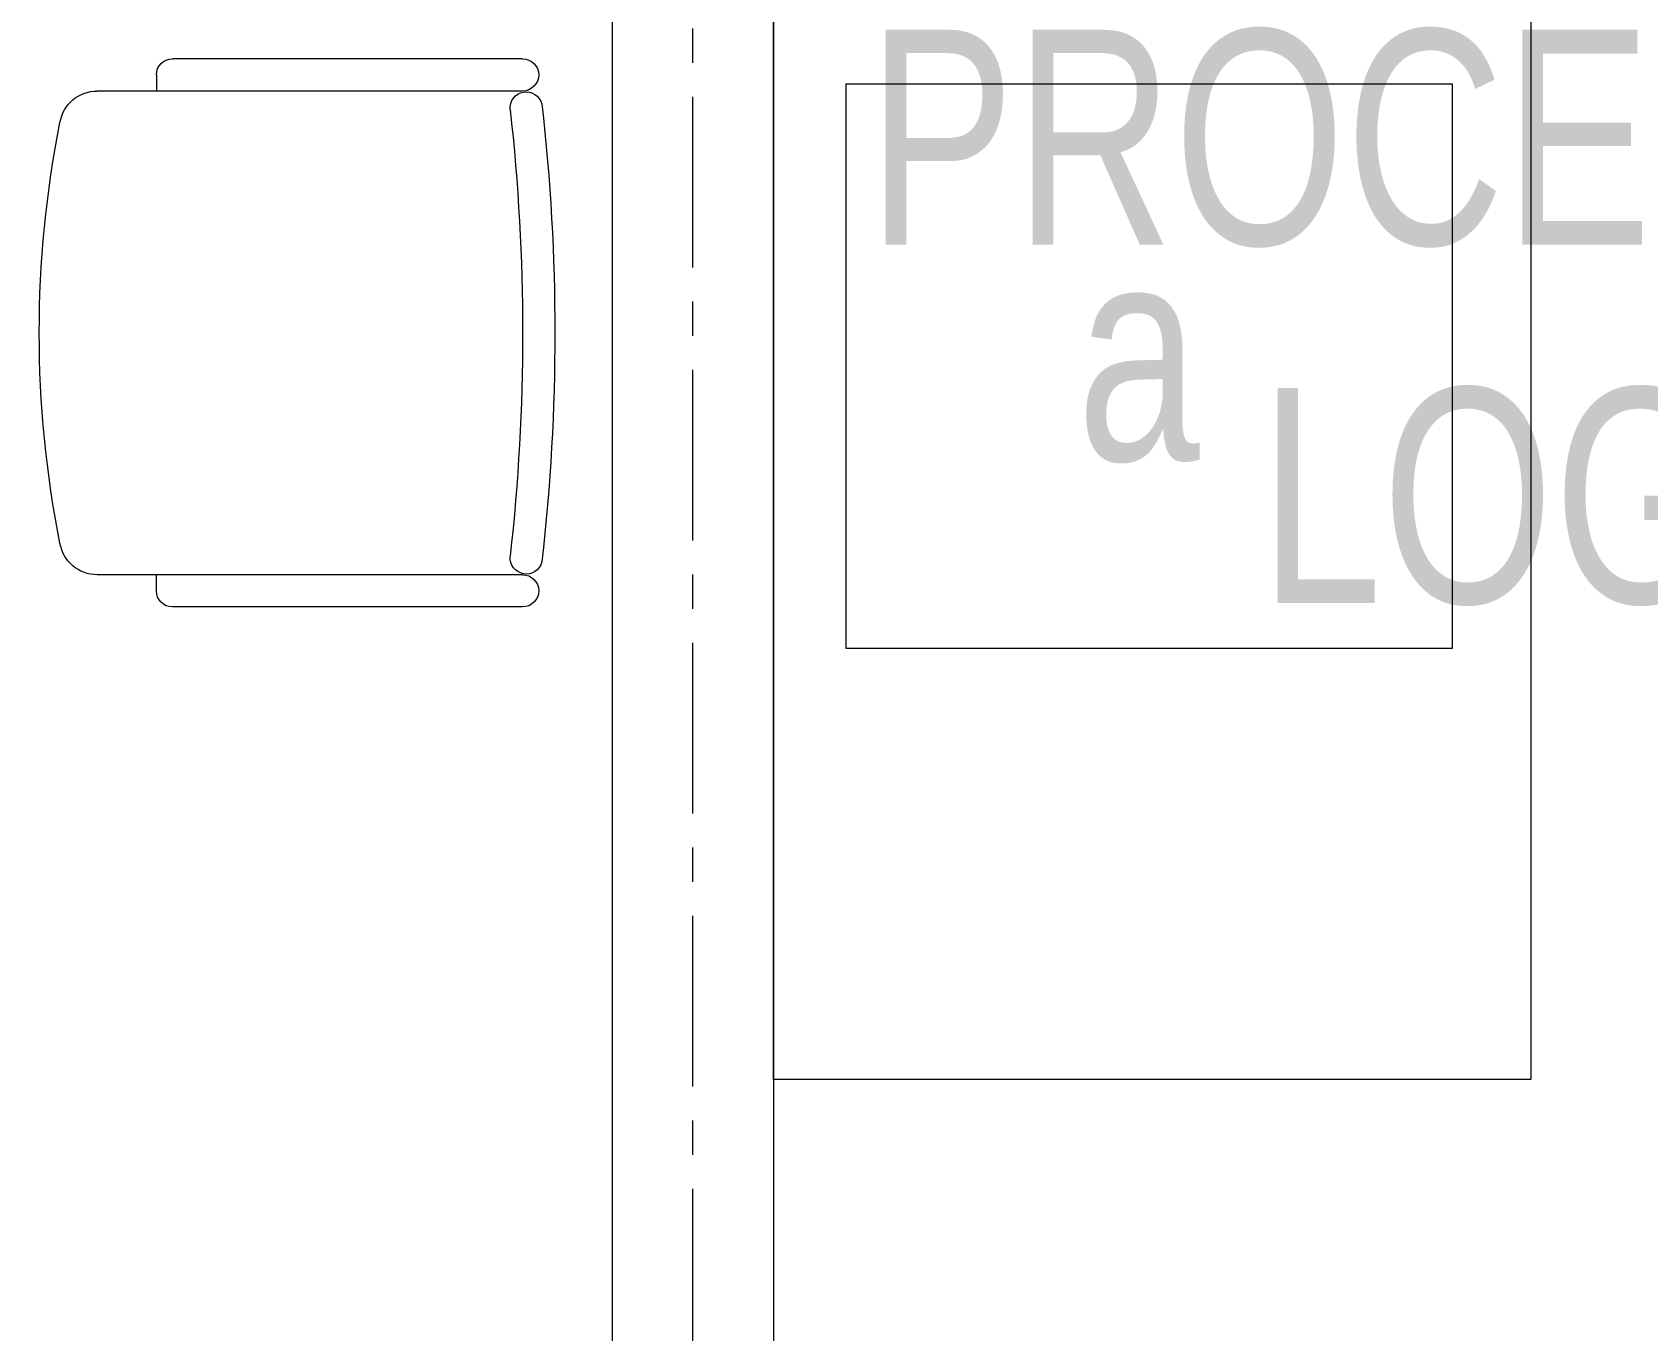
# Model space of a CAD drawing. Header units: millimetres. Extents: x 26027 to 581921, y 7230 to 233891.
# Drawn here: x 559934 to 561437, y 136060 to 137268 of the extents above; entities that cross this region are included whole.
import ezdxf

# ---------------------------------------------------------------- set-up
doc = ezdxf.new("R2010")
doc.units = ezdxf.units.MM
doc.header["$LTSCALE"] = 5
doc.linetypes.add('CENTER', pattern=[50.8, 31.75, -6.35, 6.35, -6.35])
doc.layers.get('0').update_dxf_attribs({"color": 252})
for name, color, linetype, lineweight in [('72_EGR_BASE_TEXT', 252, 'Continuous', 5), ('Medical Equipment and Furniture', 252, 'Continuous', 0), ('Walls', 252, 'Continuous', 5)]:
    doc.layers.add(name, color=color, linetype=linetype, lineweight=lineweight)
doc.layers.add('axes', color=252, linetype='Continuous')
doc.styles.add('X3G_ENTITY_2587EA', font='swisscl.ttf', dxfattribs={"height": 200})

# ---------------------------------------------------------------- blocks, each defined once
blk = doc.blocks.new('GF21016-P')
at = {"color": 0, "extrusion": (-1.24384e-09, -1.20261e-09, -1)}
for p, q in [((0.0128, 0.0179), (0.0128, 0.4136)), ((0.4628, 0.0179), (0.4628, 0.4136)), ((-0.0022, 0.3585), (0.0128, 0.3585)), ((0.4778, 0.3585), (0.4628, 0.3585)), ((-0.0172, 0.0179), (-0.0172, 0.3435)), ((0.4928, 0.0179), (0.4928, 0.3435)), ((0.4778, 0.0029), (0.4778, 0.0029))]:
    blk.add_line(p, q, dxfattribs=at)
for centre, radius, start, end in [((-0.2378, -0.5362), 1.0036, 78.7568, 101.2432), ((-0.0478, 0.4136), 0.035, 0, 80.6557), ((-0.4278, 0.4136), 0.035, 99.3443, 180), ((0.0022, 0.3435), 0.015, 0, 90), ((-0.4778, 0.3435), 0.015, 90, 180), ((-0.0284, 0.0145), 0.015, 284.3864, 95.5209), ((-0.4471, 0.0145), 0.015, 84.4791, 255.6136), ((0.0022, 0.0179), 0.015, 270, 0), ((0.0022, 0.0179), 0.015, 180, 270), ((-0.2378, 1.8928), 1.8749, 263.6341, 276.3659), ((-0.4778, 0.0179), 0.015, 270, 0), ((-0.4778, 0.0179), 0.015, 180, 270), ((-0.2378, 1.8734), 1.8855, 263.5119, 276.4881)]:
    blk.add_arc(centre, radius, start, end, dxfattribs=at)

msp = doc.modelspace()

# ---------------------------------------------------------------- linework, layer by layer
at = {"layer": 'axes', "linetype": 'CENTER', "lineweight": 0}
msp.add_line((560548.8, 120285.6, 0), (560548.8, 146390.3, 0), dxfattribs=at)
msp.add_line((560548.8, 120285.6, 0), (560548.8, 146390.3, 0), dxfattribs=at)
at = {"layer": 'Medical Equipment and Furniture', "elevation": 0}
for points in [[(560623.8, 138214.1), (561328.2, 138214.1), (561328.2, 136294.1), (560623.8, 136294.1)], [(560691.2, 137220.4), (561254.9, 137220.4), (561254.9, 136695.2), (560691.2, 136695.2)]]:
    msp.add_lwpolyline(points, close=True, dxfattribs=at)
at = {"layer": 'Walls'}
for p, q in [((560623.8, 138895.3, 0), (560623.8, 135310.3, 0)), ((560473.8, 138695.3, 0), (560473.8, 135678.3, 0))]:
    msp.add_line(p, q, dxfattribs=at)

# ---------------------------------------------------------------- block references
at = {"layer": 'Medical Equipment and Furniture', "extrusion": (6.8265e-12, 7.77424e-06, -1), "xscale": -1000.000000000002, "yscale": 1000.000000000001, "zscale": 1000.000000000001, "rotation": 270.0014358771854}
msp.add_blockref('GF21016-P', (-560408.3, 136751, 1.1), dxfattribs=at)

# ---------------------------------------------------------------- texts
at = {"layer": '72_EGR_BASE_TEXT', "insert": (561394.7, 137604.2, 0), "char_height": 200, "attachment_point": 2, "style": 'X3G_ENTITY_2587EA'}
msp.add_mtext('SAMPLE \\PPROCESSING\\PLOGIN', dxfattribs=at)
at = {"layer": 'Medical Equipment and Furniture', "insert": (560963, 137070.1, 0), "char_height": 200, "attachment_point": 2, "style": 'X3G_ENTITY_2587EA'}
msp.add_mtext('a', dxfattribs=at)

doc.saveas('drawing.dxf')
